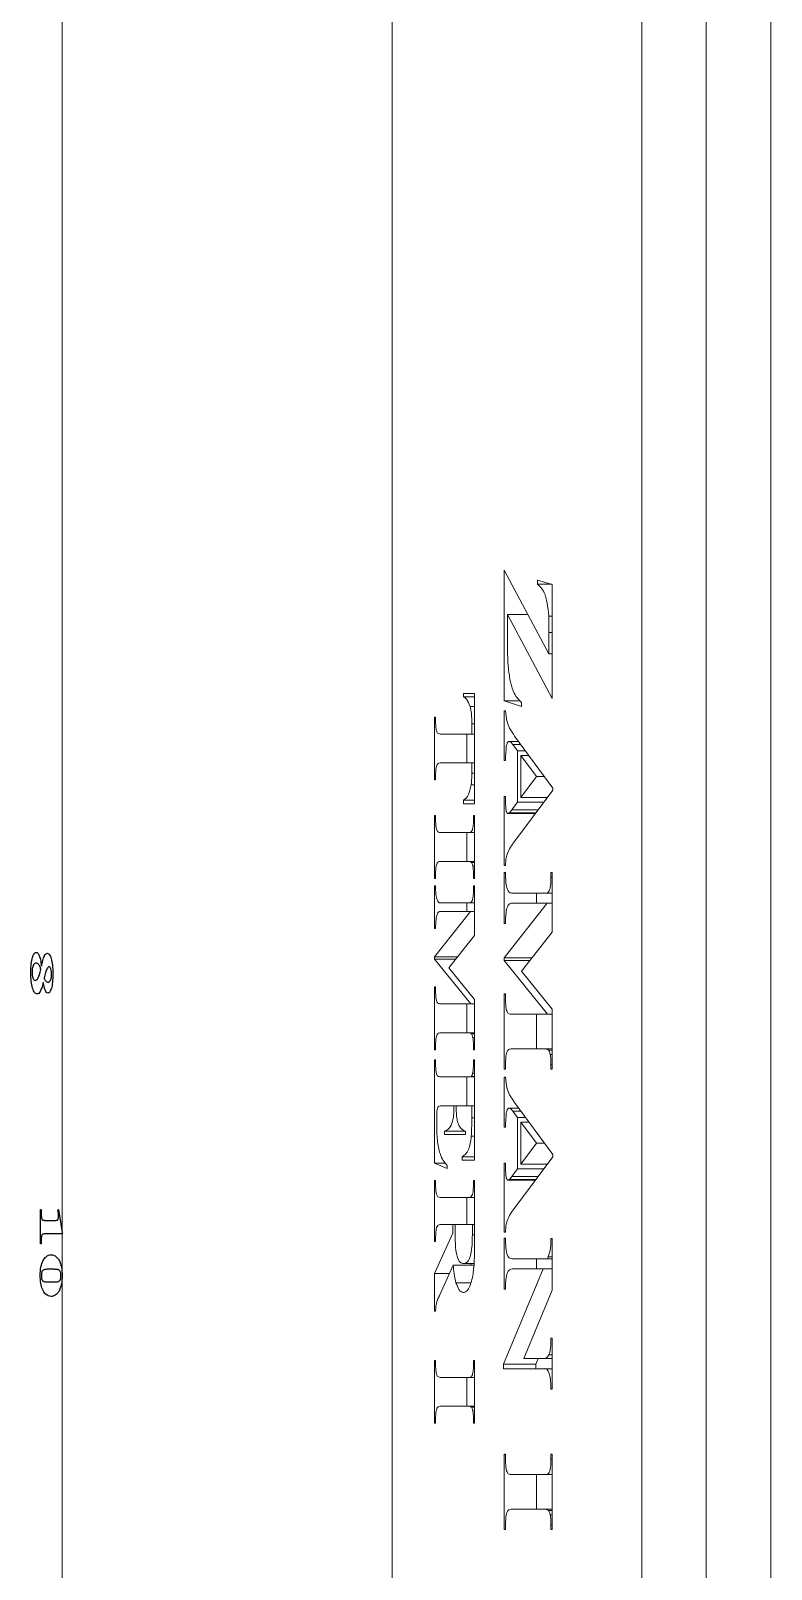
# Model space of a CAD drawing. Header units: millimetres. Extents: x 1650 to 6065, y 324 to 3836.
# Drawn here: x 3481.395 to 3483.566, y 2613.923 to 2618.434 of the extents above; entities that cross this region are included whole.
import ezdxf

# ---------------------------------------------------------------- set-up
doc = ezdxf.new("R2010")
doc.units = ezdxf.units.MM

# ---------------------------------------------------------------- blocks, each defined once
blk = doc.blocks.new('A$C3D6C2CD6')
at = {"color": 141, "linetype": 'Continuous', "lineweight": 15}
for p, q in [((191.778, -601.378), (-180.567, -601.378)), ((191.769, -601.378), (-180.557, -601.378)), ((174.433, -603.268), (-180.567, -603.268)), ((191.778, -603.268), (-180.567, -603.268)), ((174.433, -605.157), (-180.567, -605.157)), ((-142.43, -609.191), (-139.971, -607.878)), ((-142.132, -608.212), (-142.012, -607.781)), ((-142.015, -607.791), (-142.015, -608.212)), ((-142.012, -607.781), (-138.667, -607.781)), ((-138.667, -607.781), (-141.127, -609.093)), ((-141.084, -607.781), (-141.084, -607.886)), ((-140.601, -607.781), (-140.601, -607.878)), ((-139.971, -607.878), (-140.601, -607.878)), ((-139.971, -607.781), (-139.971, -607.878)), ((-137.564, -608.885), (-136.04, -607.761)), ((-136.373, -608.006), (-136.373, -608.242)), ((-136.04, -607.761), (-135.98, -607.761)), ((-135.98, -607.761), (-134.432, -608.915)), ((-135.757, -607.927), (-135.757, -608.701)), ((-135.626, -608.025), (-135.626, -608.799)), ((-133.558, -607.781), (-131.812, -607.781)), ((-133.558, -607.82), (-133.558, -607.781)), ((-133.422, -607.82), (-133.558, -607.82)), ((-133.422, -607.781), (-133.422, -607.82)), ((-132.961, -607.781), (-132.961, -608.016)), ((-132.961, -608.917), (-132.961, -608.016)), ((-132.662, -607.781), (-132.662, -607.93)), ((-132.662, -607.93), (-132.662, -608.917)), ((-131.058, -609.191), (-132.662, -607.93)), ((-132.662, -607.986), (-132.662, -608.931)), ((-131.812, -607.781), (-130.672, -608.682)), ((-129.405, -607.918), (-130.985, -609.191)), ((-130.672, -608.682), (-129.559, -607.781)), ((-129.559, -607.781), (-127.792, -607.781)), ((-129.405, -607.781), (-129.405, -607.918)), ((-129.405, -608.956), (-129.405, -607.918)), ((-128.389, -607.781), (-128.389, -608.016)), ((-128.389, -608.016), (-128.389, -608.956)), ((-128.355, -607.781), (-128.355, -607.889)), ((-128.23, -607.781), (-128.23, -607.841)), ((-127.929, -607.781), (-127.929, -607.82)), ((-127.792, -607.82), (-127.929, -607.82)), ((-127.792, -607.781), (-127.792, -607.82)), ((-126.813, -608.885), (-125.289, -607.761)), ((-125.621, -608.006), (-125.621, -608.242)), ((-125.289, -607.761), (-125.228, -607.761)), ((-125.228, -607.761), (-123.681, -608.915)), ((-125.005, -607.927), (-125.005, -608.701)), ((-124.875, -608.025), (-124.875, -608.799)), ((-122.827, -607.82), (-122.827, -607.781)), ((-122.827, -607.781), (-121.315, -607.781)), ((-122.289, -607.781), (-122.289, -607.903)), ((-122.237, -607.924), (-122.289, -607.903)), ((-122.237, -607.781), (-122.237, -607.924)), ((-122.237, -608.956), (-122.237, -607.924)), ((-121.939, -607.781), (-121.939, -608.048)), ((-121.939, -608.048), (-121.939, -608.956)), ((-119.149, -609.211), (-121.939, -608.048)), ((-121.315, -607.781), (-119.31, -608.615)), ((-119.908, -607.781), (-118.414, -607.781)), ((-119.908, -607.82), (-119.908, -607.781)), ((-119.417, -607.781), (-119.417, -607.879)), ((-119.31, -607.781), (-119.31, -608.055)), ((-119.31, -608.615), (-119.31, -608.055)), ((-119.012, -607.781), (-119.012, -608.055)), ((-119.012, -608.055), (-119.012, -609.211)), ((-118.414, -607.781), (-118.414, -607.82)), ((-116.503, -607.781), (-114.293, -607.781)), ((-116.503, -607.82), (-116.503, -607.781)), ((-116.362, -607.82), (-116.503, -607.82)), ((-116.362, -607.781), (-116.362, -607.82)), ((-115.906, -607.781), (-115.906, -608.016)), ((-115.906, -608.956), (-115.906, -608.016)), ((-114.891, -607.781), (-114.891, -608.016)), ((-114.891, -608.016), (-114.891, -608.956)), ((-114.856, -607.781), (-114.856, -607.889)), ((-114.729, -607.781), (-114.729, -607.841)), ((-114.433, -607.781), (-114.433, -607.82)), ((-114.293, -607.82), (-114.433, -607.82)), ((-114.293, -607.781), (-114.293, -607.82)), ((-142.015, -608.212), (-142.132, -608.212)), ((-141.127, -608.495), (-141.127, -609.093)), ((-137.128, -608.563), (-137.128, -608.799)), ((-136.373, -608.242), (-136.996, -608.701)), ((-136.996, -608.466), (-136.996, -608.701)), ((-135.757, -608.701), (-136.373, -608.242)), ((-135.404, -608.19), (-135.404, -608.964)), ((-135.31, -608.261), (-135.31, -609.042)), ((-135.291, -608.275), (-135.291, -609.081)), ((-132.662, -608.247), (-132.961, -608.247)), ((-131.058, -608.377), (-131.058, -609.191)), ((-130.985, -608.435), (-130.985, -609.191)), ((-128.389, -608.247), (-129.405, -608.247)), ((-126.377, -608.563), (-126.377, -608.799)), ((-125.621, -608.242), (-126.245, -608.701)), ((-126.245, -608.466), (-126.245, -608.701)), ((-125.005, -608.701), (-125.621, -608.242)), ((-124.652, -608.19), (-124.652, -608.964)), ((-124.558, -608.261), (-124.558, -609.042)), ((-124.54, -608.275), (-124.54, -609.081)), ((-121.939, -608.247), (-122.237, -608.247)), ((-119.149, -608.266), (-119.31, -608.199)), ((-119.012, -608.266), (-119.149, -608.266)), ((-119.149, -608.266), (-119.149, -609.211)), ((-114.891, -608.247), (-115.906, -608.247)), ((-138.429, -608.682), (-138.598, -609.191)), ((-138.598, -608.72), (-138.598, -609.191)), ((-138.552, -608.682), (-138.429, -608.682)), ((-137.408, -608.769), (-137.408, -609.047)), ((-137.319, -608.704), (-137.319, -608.94)), ((-137.128, -608.799), (-137.319, -608.94)), ((-135.626, -608.799), (-137.128, -608.799)), ((-136.996, -608.701), (-135.757, -608.701)), ((-135.404, -608.964), (-135.626, -608.799)), ((-126.656, -608.769), (-126.656, -609.047)), ((-126.568, -608.704), (-126.568, -608.94)), ((-126.377, -608.799), (-126.568, -608.94)), ((-124.875, -608.799), (-126.377, -608.799)), ((-126.245, -608.701), (-125.005, -608.701)), ((-124.652, -608.964), (-124.875, -608.799)), ((-138.598, -609.191), (-142.43, -609.191)), ((-141.127, -609.093), (-140.334, -609.093)), ((-138.307, -609.191), (-138.307, -609.152)), ((-136.843, -609.191), (-138.307, -609.191)), ((-136.843, -609.152), (-136.843, -609.191)), ((-135.794, -609.152), (-135.709, -609.152)), ((-135.794, -609.191), (-135.794, -609.152)), ((-133.768, -609.191), (-135.794, -609.191)), ((-133.768, -609.152), (-133.768, -609.191)), ((-133.558, -609.152), (-133.514, -609.152)), ((-133.558, -609.191), (-133.558, -609.152)), ((-132.065, -609.191), (-133.558, -609.191)), ((-132.065, -609.152), (-132.065, -609.191)), ((-130.985, -609.191), (-131.058, -609.191)), ((-130.002, -609.152), (-129.865, -609.152)), ((-130.002, -609.191), (-130.002, -609.152)), ((-127.792, -609.191), (-130.002, -609.191)), ((-127.929, -609.152), (-127.792, -609.152)), ((-127.792, -609.152), (-127.792, -609.191)), ((-127.556, -609.191), (-127.556, -609.152)), ((-126.092, -609.191), (-127.556, -609.191)), ((-126.092, -609.152), (-126.092, -609.191)), ((-125.043, -609.152), (-124.958, -609.152)), ((-125.043, -609.191), (-125.043, -609.152)), ((-123.017, -609.191), (-125.043, -609.191)), ((-123.017, -609.152), (-123.017, -609.191)), ((-122.835, -609.191), (-122.835, -609.152)), ((-121.341, -609.191), (-122.835, -609.191)), ((-121.433, -609.152), (-121.341, -609.152)), ((-121.341, -609.152), (-121.341, -609.191)), ((-119.012, -609.211), (-119.149, -609.211)), ((-116.503, -609.152), (-116.362, -609.152)), ((-116.503, -609.191), (-116.503, -609.152)), ((-114.293, -609.191), (-116.503, -609.191)), ((-114.433, -609.152), (-114.293, -609.152)), ((-114.293, -609.152), (-114.293, -609.191)), ((-138.816, -610.386), (-138.816, -610.06)), ((-138.816, -610.06), (-135.581, -610.06)), ((-138.717, -610.386), (-138.816, -610.386)), ((-138.717, -610.06), (-138.717, -610.386)), ((-138.433, -610.06), (-138.433, -610.191)), ((-137.92, -610.06), (-137.92, -610.141)), ((-137.622, -610.141), (-137.92, -610.141)), ((-137.622, -610.06), (-137.622, -610.141)), ((-137.622, -611.04), (-137.622, -610.141)), ((-136.776, -610.291), (-137.622, -610.291)), ((-136.776, -610.06), (-136.776, -610.141)), ((-136.776, -610.141), (-136.776, -611.04)), ((-136.477, -610.141), (-136.776, -610.141)), ((-136.477, -610.06), (-136.477, -610.141)), ((-136.136, -610.06), (-136.136, -610.157)), ((-135.681, -610.06), (-135.681, -610.386)), ((-135.581, -610.386), (-135.681, -610.386)), ((-135.581, -610.06), (-135.581, -610.386)), ((-135.233, -610.06), (-133.391, -610.06)), ((-135.233, -610.092), (-135.233, -610.06)), ((-135.115, -610.092), (-135.233, -610.092)), ((-135.115, -610.06), (-135.115, -610.092)), ((-134.735, -610.06), (-134.735, -610.256)), ((-134.735, -611.04), (-134.735, -610.256)), ((-133.889, -610.291), (-134.735, -610.291)), ((-133.889, -610.06), (-133.889, -610.256)), ((-133.889, -610.256), (-133.889, -611.04)), ((-133.86, -610.06), (-133.86, -610.15)), ((-133.754, -610.06), (-133.754, -610.11)), ((-133.508, -610.06), (-133.508, -610.092)), ((-133.391, -610.092), (-133.508, -610.092)), ((-133.391, -610.06), (-133.391, -610.092)), ((-133.169, -610.06), (-131.713, -610.06)), ((-133.169, -610.092), (-133.169, -610.06)), ((-133.056, -610.092), (-133.169, -610.092)), ((-133.056, -610.06), (-133.056, -610.092)), ((-132.671, -610.06), (-132.671, -610.256)), ((-132.671, -611.007), (-132.671, -610.256)), ((-132.422, -610.291), (-132.671, -610.291)), ((-132.422, -610.06), (-132.422, -610.184)), ((-132.422, -610.074), (-132.422, -611.018)), ((-132.422, -610.184), (-132.422, -611.007)), ((-131.085, -611.235), (-132.422, -610.184)), ((-131.713, -610.06), (-130.764, -610.811)), ((-129.708, -610.174), (-131.024, -611.235)), ((-130.764, -610.811), (-129.836, -610.06)), ((-129.836, -610.06), (-128.364, -610.06)), ((-129.708, -610.06), (-129.708, -610.174)), ((-129.708, -611.04), (-129.708, -610.174)), ((-128.862, -610.291), (-129.708, -610.291)), ((-128.862, -610.06), (-128.862, -610.256)), ((-128.862, -610.256), (-128.862, -611.04)), ((-128.833, -610.06), (-128.833, -610.15)), ((-128.728, -610.06), (-128.728, -610.11)), ((-128.478, -610.06), (-128.478, -610.092)), ((-128.364, -610.092), (-128.478, -610.092)), ((-128.364, -610.06), (-128.364, -610.092)), ((-128.065, -610.06), (-125.128, -610.06)), ((-128.065, -610.092), (-128.065, -610.06)), ((-127.948, -610.092), (-128.065, -610.092)), ((-127.948, -610.06), (-127.948, -610.092)), ((-127.677, -610.06), (-127.677, -610.116)), ((-127.581, -610.06), (-127.581, -610.161)), ((-127.567, -610.06), (-127.567, -610.256)), ((-127.567, -611.04), (-127.567, -610.256)), ((-126.721, -610.291), (-127.567, -610.291)), ((-126.721, -610.06), (-126.721, -610.141)), ((-126.721, -610.069), (-126.721, -611.013)), ((-126.721, -610.141), (-126.721, -610.599)), ((-126.373, -610.141), (-126.721, -610.141)), ((-126.373, -610.06), (-126.373, -610.141)), ((-125.975, -610.321), (-125.875, -610.321)), ((-125.975, -610.321), (-125.975, -610.942)), ((-125.875, -610.321), (-125.875, -610.942)), ((-125.826, -610.06), (-125.826, -610.157)), ((-125.228, -610.06), (-125.228, -610.419)), ((-125.128, -610.06), (-125.128, -610.419)), ((-124.531, -610.06), (-122.873, -610.06)), ((-124.531, -610.092), (-124.531, -610.06)), ((-124.033, -610.06), (-124.033, -610.256)), ((-124.033, -611.04), (-124.033, -610.256)), ((-123.237, -610.291), (-124.033, -610.291)), ((-123.237, -610.06), (-123.237, -610.125)), ((-123.237, -610.125), (-123.237, -610.631)), ((-122.941, -610.125), (-123.237, -610.125)), ((-122.941, -610.06), (-122.941, -610.125)), ((-122.092, -610.092), (-122.092, -610.383)), ((-122.044, -610.181), (-122.092, -610.159)), ((-122.044, -610.094), (-122.044, -610.686)), ((-121.532, -610.167), (-121.532, -610.605)), ((-119.255, -610.06), (-117.413, -610.06)), ((-119.255, -610.092), (-119.255, -610.06)), ((-119.138, -610.092), (-119.255, -610.092)), ((-119.138, -610.06), (-119.138, -610.092)), ((-118.757, -610.06), (-118.757, -610.256)), ((-118.757, -611.04), (-118.757, -610.256)), ((-117.911, -610.291), (-118.757, -610.291)), ((-117.911, -610.06), (-117.911, -610.256)), ((-117.911, -610.256), (-117.911, -611.04)), ((-117.882, -610.06), (-117.882, -610.15)), ((-117.777, -610.06), (-117.777, -610.11)), ((-117.53, -610.06), (-117.53, -610.092)), ((-117.413, -610.092), (-117.53, -610.092)), ((-117.413, -610.06), (-117.413, -610.092)), ((-131.085, -610.557), (-131.085, -611.235)), ((-131.024, -610.605), (-131.024, -611.235)), ((-126.721, -610.599), (-126.651, -610.599)), ((-126.721, -610.599), (-126.721, -610.664)), ((-126.721, -610.664), (-126.721, -611)), ((-125.128, -610.419), (-125.228, -610.419)), ((-123.237, -610.631), (-123.079, -610.631)), ((-123.237, -610.631), (-123.237, -610.697)), ((-123.237, -610.697), (-123.237, -611.04)), ((-122.99, -610.697), (-123.237, -610.697)), ((-121.801, -611.235), (-122.99, -610.697)), ((-122.044, -610.686), (-121.181, -611.077)), ((-121.801, -610.796), (-121.801, -611.235)), ((-138.12, -611.203), (-138.003, -611.203)), ((-138.12, -611.235), (-138.12, -611.203)), ((-136.278, -611.235), (-138.12, -611.235)), ((-136.394, -611.203), (-136.278, -611.203)), ((-136.278, -611.203), (-136.278, -611.235)), ((-135.233, -611.203), (-135.115, -611.203)), ((-135.233, -611.235), (-135.233, -611.203)), ((-133.391, -611.235), (-135.233, -611.235)), ((-133.508, -611.203), (-133.391, -611.203)), ((-133.391, -611.203), (-133.391, -611.235)), ((-133.169, -611.203), (-133.132, -611.203)), ((-133.169, -611.235), (-133.169, -611.203)), ((-131.924, -611.235), (-133.169, -611.235)), ((-131.924, -611.203), (-131.924, -611.235)), ((-131.024, -611.235), (-131.085, -611.235)), ((-130.205, -611.203), (-130.091, -611.203)), ((-130.205, -611.235), (-130.205, -611.203)), ((-128.364, -611.235), (-130.205, -611.235)), ((-128.478, -611.203), (-128.364, -611.203)), ((-128.364, -611.203), (-128.364, -611.235)), ((-128.065, -611.203), (-127.948, -611.203)), ((-128.065, -611.235), (-128.065, -611.203)), ((-125.037, -611.235), (-128.065, -611.235)), ((-126.389, -611.17), (-126.181, -611.17)), ((-125.875, -610.942), (-125.975, -610.942)), ((-124.88, -610.864), (-125.037, -611.235)), ((-125.037, -610.903), (-125.037, -611.235)), ((-124.974, -610.864), (-124.88, -610.864)), ((-124.531, -611.235), (-124.531, -611.203)), ((-122.739, -611.235), (-124.531, -611.235)), ((-122.739, -611.203), (-122.739, -611.235)), ((-120.699, -611.235), (-121.801, -611.235)), ((-120.699, -611.203), (-120.699, -611.235)), ((-119.255, -611.203), (-119.138, -611.203)), ((-119.255, -611.235), (-119.255, -611.203)), ((-117.413, -611.235), (-119.255, -611.235)), ((-117.53, -611.203), (-117.413, -611.203)), ((-117.413, -611.203), (-117.413, -611.235)), ((-90.567, -612.473), (-161.567, -612.473)), ((-91.266, -622.149), (-160.867, -622.149))]:
    blk.add_line(p, q, dxfattribs=at)
at = {"color": 141, "linetype": 'Continuous', "flags": 128}
for points in [[(-130.341, -622.705), (-130.295, -622.717), (-130.252, -622.729), (-130.214, -622.74), (-130.178, -622.751), (-130.147, -622.762), (-130.119, -622.773), (-130.095, -622.784), (-130.075, -622.795), (-130.042, -622.816), (-130.018, -622.839), (-130.004, -622.864), (-130, -622.89), (-130, -622.89), (-130.002, -622.908), (-130.01, -622.926), (-130.024, -622.943), (-130.042, -622.959), (-130.066, -622.974), (-130.096, -622.989), (-130.131, -623.003), (-130.171, -623.017), (-130.216, -623.029), (-130.264, -623.039), (-130.317, -623.048), (-130.373, -623.056), (-130.433, -623.061), (-130.497, -623.065), (-130.565, -623.068), (-130.637, -623.069), (-130.637, -623.069), (-130.704, -623.068), (-130.768, -623.066), (-130.828, -623.062), (-130.884, -623.057), (-130.936, -623.051), (-130.984, -623.043), (-131.028, -623.034), (-131.068, -623.023), (-131.104, -623.012), (-131.135, -622.999), (-131.161, -622.986), (-131.183, -622.973), (-131.199, -622.959), (-131.211, -622.944), (-131.218, -622.929), (-131.221, -622.913), (-131.221, -622.913), (-131.219, -622.9), (-131.215, -622.888), (-131.208, -622.877), (-131.197, -622.866), (-131.185, -622.855), (-131.169, -622.845), (-131.15, -622.835), (-131.128, -622.825), (-131.103, -622.816), (-131.074, -622.807), (-131.041, -622.798), (-131.005, -622.789), (-130.964, -622.781), (-130.92, -622.773), (-130.871, -622.764), (-130.819, -622.757), (-130.819, -622.757), (-130.879, -622.743), (-130.933, -622.73), (-130.981, -622.717), (-131.023, -622.705), (-131.06, -622.694), (-131.09, -622.683), (-131.115, -622.673), (-131.133, -622.664), (-131.16, -622.646), (-131.179, -622.626), (-131.19, -622.604), (-131.194, -622.581), (-131.194, -622.581), (-131.192, -622.566), (-131.184, -622.551), (-131.171, -622.537), (-131.154, -622.523), (-131.131, -622.509), (-131.103, -622.496), (-131.071, -622.484), (-131.033, -622.472), (-130.991, -622.46), (-130.944, -622.451), (-130.895, -622.443), (-130.841, -622.436), (-130.784, -622.431), (-130.723, -622.427), (-130.658, -622.425), (-130.59, -622.424), (-130.59, -622.424), (-130.524, -622.425), (-130.462, -622.427), (-130.404, -622.43), (-130.35, -622.435), (-130.299, -622.44), (-130.253, -622.448), (-130.211, -622.456), (-130.173, -622.466), (-130.138, -622.477), (-130.109, -622.488), (-130.083, -622.5), (-130.063, -622.512), (-130.047, -622.525), (-130.035, -622.538), (-130.029, -622.552), (-130.026, -622.567), (-130.026, -622.567), (-130.031, -622.588), (-130.045, -622.608), (-130.069, -622.627), (-130.103, -622.644), (-130.146, -622.661), (-130.2, -622.676), (-130.265, -622.691), (-130.341, -622.705)], [(-130.467, -622.678), (-130.438, -622.667), (-130.413, -622.655), (-130.392, -622.643), (-130.375, -622.629), (-130.362, -622.615), (-130.352, -622.601), (-130.347, -622.585), (-130.345, -622.569), (-130.345, -622.569), (-130.346, -622.556), (-130.349, -622.543), (-130.355, -622.53), (-130.364, -622.519), (-130.374, -622.509), (-130.387, -622.499), (-130.403, -622.49), (-130.421, -622.482), (-130.421, -622.482), (-130.452, -622.472), (-130.488, -622.465), (-130.531, -622.46), (-130.578, -622.459), (-130.578, -622.459), (-130.621, -622.46), (-130.662, -622.464), (-130.699, -622.471), (-130.733, -622.481), (-130.76, -622.492), (-130.78, -622.505), (-130.792, -622.519), (-130.796, -622.535), (-130.796, -622.535), (-130.792, -622.551), (-130.779, -622.568), (-130.758, -622.585), (-130.728, -622.603), (-130.709, -622.612), (-130.686, -622.621), (-130.66, -622.63), (-130.629, -622.639), (-130.594, -622.649), (-130.556, -622.658), (-130.514, -622.668), (-130.467, -622.678)], [(-122.964, -622.151), (-122.964, -622.656), (-122.964, -622.656), (-122.963, -622.67), (-122.963, -622.683), (-122.961, -622.694), (-122.959, -622.704), (-122.957, -622.713), (-122.955, -622.721), (-122.952, -622.727), (-122.948, -622.732), (-122.937, -622.739), (-122.923, -622.747), (-122.904, -622.753), (-122.881, -622.758), (-122.851, -622.763), (-122.814, -622.766), (-122.769, -622.768), (-122.717, -622.769), (-122.717, -622.769), (-122.672, -622.769), (-122.672, -622.769), (-122.672, -622.786), (-122.672, -622.786), (-123.68, -622.786), (-123.68, -622.786), (-123.68, -622.769), (-123.68, -622.769), (-123.629, -622.769), (-123.629, -622.769), (-123.571, -622.768), (-123.522, -622.767), (-123.482, -622.764), (-123.452, -622.759), (-123.428, -622.754), (-123.407, -622.748), (-123.392, -622.741), (-123.38, -622.733), (-123.376, -622.728), (-123.372, -622.722), (-123.369, -622.715), (-123.366, -622.706), (-123.364, -622.695), (-123.363, -622.683), (-123.362, -622.67), (-123.362, -622.656), (-123.362, -622.656), (-123.362, -622.334), (-123.362, -622.334), (-123.363, -622.315), (-123.365, -622.301), (-123.368, -622.29), (-123.374, -622.283), (-123.391, -622.274), (-123.418, -622.266), (-123.435, -622.262), (-123.453, -622.26), (-123.472, -622.258), (-123.492, -622.258), (-123.492, -622.258), (-123.528, -622.259), (-123.567, -622.262), (-123.61, -622.266), (-123.657, -622.273), (-123.657, -622.273), (-123.68, -622.255), (-123.68, -622.255), (-123.008, -622.151), (-123.008, -622.151), (-122.964, -622.151)], [(-121.132, -622.473), (-121.137, -622.518), (-121.152, -622.562), (-121.177, -622.605), (-121.211, -622.646), (-121.211, -622.646), (-121.237, -622.669), (-121.267, -622.691), (-121.301, -622.71), (-121.339, -622.727), (-121.381, -622.742), (-121.425, -622.755), (-121.472, -622.767), (-121.521, -622.777), (-121.573, -622.785), (-121.628, -622.79), (-121.684, -622.794), (-121.743, -622.795), (-121.743, -622.795), (-121.81, -622.794), (-121.873, -622.789), (-121.933, -622.782), (-121.99, -622.772), (-122.044, -622.76), (-122.094, -622.745), (-122.141, -622.727), (-122.185, -622.707), (-122.185, -622.707), (-122.215, -622.69), (-122.243, -622.671), (-122.269, -622.649), (-122.293, -622.624), (-122.293, -622.624), (-122.319, -622.589), (-122.338, -622.553), (-122.349, -622.517), (-122.353, -622.48), (-122.353, -622.48), (-122.352, -622.455), (-122.348, -622.431), (-122.341, -622.407), (-122.331, -622.383), (-122.319, -622.36), (-122.304, -622.338), (-122.287, -622.316), (-122.266, -622.295), (-122.266, -622.295), (-122.247, -622.278), (-122.226, -622.262), (-122.203, -622.247), (-122.177, -622.233), (-122.148, -622.22), (-122.118, -622.208), (-122.085, -622.198), (-122.05, -622.188), (-122.014, -622.179), (-121.976, -622.172), (-121.939, -622.165), (-121.901, -622.16), (-121.862, -622.156), (-121.823, -622.153), (-121.783, -622.151), (-121.743, -622.151), (-121.743, -622.151), (-121.703, -622.151), (-121.662, -622.153), (-121.623, -622.156), (-121.584, -622.16), (-121.546, -622.165), (-121.508, -622.171), (-121.472, -622.179), (-121.435, -622.187), (-121.401, -622.197), (-121.369, -622.207), (-121.339, -622.219), (-121.311, -622.23), (-121.286, -622.243), (-121.263, -622.257), (-121.243, -622.271), (-121.225, -622.286), (-121.225, -622.286), (-121.203, -622.308), (-121.185, -622.33), (-121.168, -622.352), (-121.155, -622.375), (-121.145, -622.399), (-121.138, -622.423), (-121.133, -622.448), (-121.132, -622.473)], [(-121.557, -622.473), (-121.557, -622.435), (-121.557, -622.401), (-121.557, -622.371), (-121.558, -622.345), (-121.559, -622.324), (-121.56, -622.307), (-121.561, -622.294), (-121.562, -622.285), (-121.562, -622.285), (-121.567, -622.27), (-121.572, -622.256), (-121.579, -622.244), (-121.586, -622.232), (-121.595, -622.222), (-121.606, -622.214), (-121.617, -622.206), (-121.63, -622.2), (-121.63, -622.2), (-121.65, -622.194), (-121.676, -622.189), (-121.707, -622.186), (-121.744, -622.185), (-121.744, -622.185), (-121.772, -622.186), (-121.798, -622.188), (-121.82, -622.192), (-121.839, -622.196), (-121.839, -622.196), (-121.864, -622.206), (-121.883, -622.218), (-121.899, -622.234), (-121.91, -622.252), (-121.912, -622.258), (-121.914, -622.265), (-121.916, -622.274), (-121.918, -622.285), (-121.92, -622.297), (-121.921, -622.31), (-121.922, -622.326), (-121.924, -622.342), (-121.925, -622.36), (-121.926, -622.38), (-121.927, -622.402), (-121.927, -622.424), (-121.927, -622.449), (-121.928, -622.475), (-121.928, -622.503), (-121.928, -622.532), (-121.928, -622.532), (-121.928, -622.563), (-121.927, -622.591), (-121.924, -622.617), (-121.921, -622.641), (-121.917, -622.661), (-121.912, -622.679), (-121.907, -622.694), (-121.9, -622.706), (-121.9, -622.706), (-121.888, -622.721), (-121.874, -622.733), (-121.858, -622.743), (-121.839, -622.749), (-121.818, -622.754), (-121.794, -622.758), (-121.766, -622.76), (-121.735, -622.76), (-121.735, -622.76), (-121.702, -622.759), (-121.674, -622.757), (-121.649, -622.752), (-121.63, -622.746), (-121.63, -622.746), (-121.615, -622.739), (-121.603, -622.731), (-121.593, -622.723), (-121.583, -622.713), (-121.576, -622.703), (-121.57, -622.692), (-121.565, -622.68), (-121.562, -622.667), (-121.562, -622.667), (-121.557, -622.473)], [(-130.722, -622.778), (-130.749, -622.784), (-130.772, -622.79), (-130.79, -622.796), (-130.805, -622.801), (-130.805, -622.801), (-130.823, -622.81), (-130.84, -622.82), (-130.857, -622.833), (-130.872, -622.847), (-130.885, -622.862), (-130.895, -622.878), (-130.9, -622.893), (-130.902, -622.91), (-130.902, -622.91), (-130.9, -622.93), (-130.894, -622.948), (-130.883, -622.965), (-130.869, -622.98), (-130.85, -622.993), (-130.827, -623.005), (-130.801, -623.014), (-130.772, -623.021), (-130.74, -623.027), (-130.708, -623.031), (-130.675, -623.033), (-130.642, -623.034), (-130.642, -623.034), (-130.593, -623.032), (-130.547, -623.028), (-130.506, -623.02), (-130.469, -623.009), (-130.438, -622.996), (-130.416, -622.98), (-130.402, -622.962), (-130.398, -622.942), (-130.398, -622.942), (-130.401, -622.92), (-130.414, -622.899), (-130.438, -622.878), (-130.474, -622.857), (-130.52, -622.837), (-130.576, -622.817), (-130.644, -622.797), (-130.722, -622.778)]]:
    blk.add_lwpolyline(points, dxfattribs=at)
at = {"color": 141, "linetype": 'Continuous', "lineweight": 15}
for centre, radius, start, end in [((0, -695), 280, 147.50015, 274.16347), ((0, -695.913), 274.997, 160.34605, 19.65395), ((0, -695.859), 268.998, 161.30942, 18.69058)]:
    blk.add_arc(centre, radius, start, end, dxfattribs=at)
for points, knots in [([(-141.084, -607.886), (-141.215, -607.898), (-141.476, -607.923), (-141.851, -608.033), (-141.953, -608.144), (-142.015, -608.212)], [0, 0, 0, 0, 0.280334, 0.560256, 1, 1, 1, 1]), ([(-140.601, -607.878), (-140.692, -607.878), (-140.853, -607.878), (-141.013, -607.883), (-141.084, -607.886)], [0, 0, 0, 0, 0.5602686, 1, 1, 1, 1]), ([(-132.961, -608.016), (-132.959, -607.988), (-132.956, -607.935), (-133.019, -607.855), (-133.227, -607.823), (-133.357, -607.821), (-133.422, -607.82)], [0, 0, 0, 0, 0.2828976, 0.5577103, 0.7783404, 1, 1, 1, 1]), ([(-128.355, -607.889), (-128.368, -607.912), (-128.391, -607.954), (-128.39, -607.997), (-128.389, -608.016)], [0, 0, 0, 0, 0.558797, 1, 1, 1, 1]), ([(-128.23, -607.841), (-128.259, -607.848), (-128.312, -607.861), (-128.342, -607.88), (-128.355, -607.889)], [0, 0, 0, 0, 0.559212, 1, 1, 1, 1]), ([(-127.929, -607.82), (-127.988, -607.82), (-128.093, -607.821), (-128.188, -607.835), (-128.23, -607.841)], [0, 0, 0, 0, 0.560297, 1, 1, 1, 1]), ([(-122.289, -607.903), (-122.372, -607.875), (-122.522, -607.825), (-122.733, -607.821), (-122.827, -607.82)], [0, 0, 0, 0, 0.558596, 1, 1, 1, 1]), ([(-119.417, -607.879), (-119.453, -607.867), (-119.524, -607.843), (-119.698, -607.823), (-119.828, -607.821), (-119.908, -607.82)], [0, 0, 0, 0, 0.279543, 0.559705, 1, 1, 1, 1]), ([(-119.31, -608.055), (-119.31, -608.021), (-119.308, -607.959), (-119.384, -607.904), (-119.417, -607.879)], [0, 0, 0, 0, 0.561859, 1, 1, 1, 1]), ([(-118.414, -607.82), (-118.517, -607.822), (-118.719, -607.828), (-119.028, -607.909), (-119.018, -607.999), (-119.012, -608.055)], [0, 0, 0, 0, 0.283203, 0.558123, 1, 1, 1, 1]), ([(-115.906, -608.016), (-115.905, -607.989), (-115.902, -607.935), (-115.962, -607.856), (-116.167, -607.823), (-116.297, -607.821), (-116.362, -607.82)], [0, 0, 0, 0, 0.282815, 0.557987, 0.778256, 1, 1, 1, 1]), ([(-114.856, -607.889), (-114.869, -607.912), (-114.892, -607.954), (-114.891, -607.997), (-114.891, -608.016)], [0, 0, 0, 0, 0.558768, 1, 1, 1, 1]), ([(-114.729, -607.841), (-114.759, -607.848), (-114.814, -607.861), (-114.843, -607.88), (-114.856, -607.889)], [0, 0, 0, 0, 0.5589027, 1, 1, 1, 1]), ([(-114.433, -607.82), (-114.491, -607.82), (-114.594, -607.821), (-114.688, -607.835), (-114.729, -607.841)], [0, 0, 0, 0, 0.560311, 1, 1, 1, 1]), ([(-139.548, -609.07), (-139.406, -609.051), (-139.124, -609.013), (-138.731, -608.882), (-138.62, -608.758), (-138.552, -608.682)], [0, 0, 0, 0, 0.280349, 0.560733, 1, 1, 1, 1]), ([(-138.307, -609.152), (-138.201, -609.143), (-137.987, -609.124), (-137.752, -609.016), (-137.636, -608.935), (-137.564, -608.885)], [0, 0, 0, 0, 0.278752, 0.558346, 1, 1, 1, 1]), ([(-137.319, -608.94), (-137.344, -608.959), (-137.39, -608.994), (-137.402, -609.031), (-137.408, -609.047)], [0, 0, 0, 0, 0.560322, 1, 1, 1, 1]), ([(-137.408, -609.047), (-137.406, -609.056), (-137.402, -609.075), (-137.359, -609.106), (-137.299, -609.12), (-137.262, -609.129)], [0, 0, 0, 0, 0.280673, 0.561394, 1, 1, 1, 1]), ([(-135.31, -609.042), (-135.326, -609.028), (-135.355, -609.002), (-135.389, -608.976), (-135.404, -608.964)], [0, 0, 0, 0, 0.560175, 1, 1, 1, 1]), ([(-135.291, -609.081), (-135.292, -609.074), (-135.294, -609.061), (-135.305, -609.048), (-135.31, -609.042)], [0, 0, 0, 0, 0.559893, 1, 1, 1, 1]), ([(-134.432, -608.915), (-134.378, -608.955), (-134.281, -609.027), (-134.135, -609.089), (-134.07, -609.116)], [0, 0, 0, 0, 0.560756, 1, 1, 1, 1]), ([(-133.514, -609.152), (-133.444, -609.151), (-133.306, -609.148), (-133.123, -609.121), (-133.011, -609.073), (-132.982, -609.038), (-132.967, -609.021)], [0, 0, 0, 0, 0.280417, 0.560177, 0.779415, 1, 1, 1, 1]), ([(-132.967, -609.021), (-132.964, -609.001), (-132.959, -608.967), (-132.96, -608.932), (-132.961, -608.917)], [0, 0, 0, 0, 0.559959, 1, 1, 1, 1]), ([(-132.662, -608.917), (-132.662, -608.94), (-132.663, -608.981), (-132.652, -609.022), (-132.647, -609.039)], [0, 0, 0, 0, 0.560276, 1, 1, 1, 1]), ([(-132.647, -609.039), (-132.621, -609.061), (-132.569, -609.103), (-132.352, -609.149), (-132.174, -609.151), (-132.065, -609.152)], [0, 0, 0, 0, 0.279489, 0.558797, 1, 1, 1, 1]), ([(-129.439, -609.083), (-129.426, -609.059), (-129.403, -609.018), (-129.404, -608.975), (-129.405, -608.956)], [0, 0, 0, 0, 0.559059, 1, 1, 1, 1]), ([(-128.389, -608.956), (-128.391, -608.983), (-128.393, -609.037), (-128.333, -609.117), (-128.125, -609.149), (-127.995, -609.151), (-127.929, -609.152)], [0, 0, 0, 0, 0.282845, 0.557844, 0.778372, 1, 1, 1, 1]), ([(-127.556, -609.152), (-127.449, -609.143), (-127.236, -609.124), (-127.001, -609.016), (-126.884, -608.935), (-126.813, -608.885)], [0, 0, 0, 0, 0.278827, 0.558332, 1, 1, 1, 1]), ([(-126.568, -608.94), (-126.593, -608.959), (-126.638, -608.994), (-126.651, -609.031), (-126.656, -609.047)], [0, 0, 0, 0, 0.560376, 1, 1, 1, 1]), ([(-126.656, -609.047), (-126.654, -609.056), (-126.651, -609.075), (-126.608, -609.106), (-126.548, -609.12), (-126.511, -609.129)], [0, 0, 0, 0, 0.280755, 0.561343, 1, 1, 1, 1]), ([(-124.558, -609.042), (-124.575, -609.028), (-124.604, -609.002), (-124.638, -608.976), (-124.652, -608.964)], [0, 0, 0, 0, 0.560276, 1, 1, 1, 1]), ([(-124.54, -609.081), (-124.541, -609.074), (-124.543, -609.061), (-124.554, -609.048), (-124.558, -609.042)], [0, 0, 0, 0, 0.559893, 1, 1, 1, 1]), ([(-123.681, -608.915), (-123.627, -608.955), (-123.53, -609.027), (-123.383, -609.089), (-123.319, -609.116)], [0, 0, 0, 0, 0.560756, 1, 1, 1, 1]), ([(-122.835, -609.152), (-122.743, -609.151), (-122.56, -609.149), (-122.319, -609.104), (-122.246, -609.027), (-122.24, -608.98), (-122.237, -608.956)], [0, 0, 0, 0, 0.281573, 0.558094, 0.778388, 1, 1, 1, 1]), ([(-121.939, -608.956), (-121.936, -608.984), (-121.931, -609.038), (-121.824, -609.11), (-121.629, -609.146), (-121.498, -609.15), (-121.433, -609.152)], [0, 0, 0, 0, 0.281303, 0.558889, 0.77948, 1, 1, 1, 1]), ([(-115.94, -609.083), (-115.927, -609.059), (-115.904, -609.018), (-115.905, -608.975), (-115.906, -608.956)], [0, 0, 0, 0, 0.559062, 1, 1, 1, 1]), ([(-114.891, -608.956), (-114.892, -608.983), (-114.894, -609.036), (-114.833, -609.116), (-114.628, -609.149), (-114.498, -609.151), (-114.433, -609.152)], [0, 0, 0, 0, 0.2828886, 0.5578494, 0.7782299, 1, 1, 1, 1]), ([(-140.334, -609.093), (-140.186, -609.093), (-139.922, -609.093), (-139.662, -609.077), (-139.548, -609.07)], [0, 0, 0, 0, 0.560505, 1, 1, 1, 1]), ([(-137.262, -609.129), (-137.185, -609.135), (-137.048, -609.148), (-136.906, -609.151), (-136.843, -609.152)], [0, 0, 0, 0, 0.558984, 1, 1, 1, 1]), ([(-135.709, -609.152), (-135.641, -609.152), (-135.52, -609.152), (-135.409, -609.136), (-135.36, -609.129)], [0, 0, 0, 0, 0.5611044, 1, 1, 1, 1]), ([(-135.36, -609.129), (-135.337, -609.122), (-135.296, -609.108), (-135.292, -609.089), (-135.291, -609.081)], [0, 0, 0, 0, 0.557363, 1, 1, 1, 1]), ([(-134.07, -609.116), (-134.018, -609.127), (-133.926, -609.147), (-133.816, -609.15), (-133.768, -609.152)], [0, 0, 0, 0, 0.559112, 1, 1, 1, 1]), ([(-129.865, -609.152), (-129.806, -609.152), (-129.702, -609.151), (-129.606, -609.137), (-129.564, -609.131)], [0, 0, 0, 0, 0.560273, 1, 1, 1, 1]), ([(-129.564, -609.131), (-129.534, -609.124), (-129.481, -609.111), (-129.452, -609.091), (-129.439, -609.083)], [0, 0, 0, 0, 0.558854, 1, 1, 1, 1]), ([(-126.511, -609.129), (-126.434, -609.135), (-126.296, -609.148), (-126.154, -609.151), (-126.092, -609.152)], [0, 0, 0, 0, 0.558984, 1, 1, 1, 1]), ([(-124.958, -609.152), (-124.89, -609.152), (-124.768, -609.152), (-124.657, -609.136), (-124.609, -609.129)], [0, 0, 0, 0, 0.561424, 1, 1, 1, 1]), ([(-124.609, -609.129), (-124.586, -609.122), (-124.544, -609.108), (-124.541, -609.089), (-124.54, -609.081)], [0, 0, 0, 0, 0.557363, 1, 1, 1, 1]), ([(-123.319, -609.116), (-123.267, -609.127), (-123.174, -609.147), (-123.065, -609.15), (-123.017, -609.152)], [0, 0, 0, 0, 0.559112, 1, 1, 1, 1]), ([(-116.362, -609.152), (-116.304, -609.152), (-116.201, -609.151), (-116.107, -609.137), (-116.065, -609.131)], [0, 0, 0, 0, 0.560051, 1, 1, 1, 1]), ([(-116.065, -609.131), (-116.035, -609.124), (-115.981, -609.111), (-115.953, -609.092), (-115.94, -609.083)], [0, 0, 0, 0, 0.558724, 1, 1, 1, 1]), ([(-138.433, -610.191), (-138.513, -610.223), (-138.656, -610.281), (-138.698, -610.354), (-138.717, -610.386)], [0, 0, 0, 0, 0.558656, 1, 1, 1, 1]), ([(-137.92, -610.141), (-138.025, -610.142), (-138.21, -610.143), (-138.365, -610.176), (-138.433, -610.191)], [0, 0, 0, 0, 0.561542, 1, 1, 1, 1]), ([(-136.136, -610.157), (-136.199, -610.151), (-136.311, -610.141), (-136.426, -610.141), (-136.477, -610.141)], [0, 0, 0, 0, 0.559185, 1, 1, 1, 1]), ([(-135.681, -610.386), (-135.719, -610.333), (-135.787, -610.237), (-136.03, -610.181), (-136.136, -610.157)], [0, 0, 0, 0, 0.562056, 1, 1, 1, 1]), ([(-134.735, -610.256), (-134.734, -610.233), (-134.732, -610.189), (-134.781, -610.123), (-134.953, -610.095), (-135.061, -610.093), (-135.115, -610.092)], [0, 0, 0, 0, 0.2828735, 0.5579934, 0.7782034, 1, 1, 1, 1]), ([(-133.86, -610.15), (-133.871, -610.17), (-133.89, -610.205), (-133.889, -610.24), (-133.889, -610.256)], [0, 0, 0, 0, 0.558996, 1, 1, 1, 1]), ([(-133.754, -610.11), (-133.779, -610.116), (-133.825, -610.127), (-133.849, -610.143), (-133.86, -610.15)], [0, 0, 0, 0, 0.558695, 1, 1, 1, 1]), ([(-133.508, -610.092), (-133.556, -610.093), (-133.642, -610.094), (-133.72, -610.105), (-133.754, -610.11)], [0, 0, 0, 0, 0.5601, 1, 1, 1, 1]), ([(-132.671, -610.256), (-132.67, -610.233), (-132.667, -610.189), (-132.719, -610.122), (-132.893, -610.095), (-133.001, -610.093), (-133.056, -610.092)], [0, 0, 0, 0, 0.282861, 0.557744, 0.778305, 1, 1, 1, 1]), ([(-128.833, -610.15), (-128.844, -610.169), (-128.863, -610.205), (-128.862, -610.24), (-128.862, -610.256)], [0, 0, 0, 0, 0.558871, 1, 1, 1, 1]), ([(-128.728, -610.11), (-128.753, -610.116), (-128.797, -610.127), (-128.822, -610.143), (-128.833, -610.15)], [0, 0, 0, 0, 0.559057, 1, 1, 1, 1]), ([(-128.478, -610.092), (-128.527, -610.093), (-128.614, -610.094), (-128.694, -610.105), (-128.728, -610.11)], [0, 0, 0, 0, 0.560211, 1, 1, 1, 1]), ([(-127.677, -610.116), (-127.725, -610.108), (-127.81, -610.094), (-127.906, -610.093), (-127.948, -610.092)], [0, 0, 0, 0, 0.558559, 1, 1, 1, 1]), ([(-127.581, -610.161), (-127.592, -610.151), (-127.612, -610.133), (-127.657, -610.121), (-127.677, -610.116)], [0, 0, 0, 0, 0.559516, 1, 1, 1, 1]), ([(-127.567, -610.256), (-127.567, -610.238), (-127.566, -610.206), (-127.576, -610.175), (-127.581, -610.161)], [0, 0, 0, 0, 0.560066, 1, 1, 1, 1]), ([(-126.651, -610.599), (-126.549, -610.596), (-126.394, -610.592), (-126.222, -610.554), (-126.04, -610.473), (-126.004, -610.388), (-125.975, -610.321)], [0, 0, 0, 0, 0.249739, 0.374994, 0.500456, 1, 1, 1, 1]), ([(-125.826, -610.157), (-125.927, -610.151), (-126.108, -610.141), (-126.292, -610.141), (-126.373, -610.141)], [0, 0, 0, 0, 0.559343, 1, 1, 1, 1]), ([(-125.228, -610.419), (-125.272, -610.354), (-125.334, -610.263), (-125.607, -610.184), (-125.753, -610.166), (-125.826, -610.157)], [0, 0, 0, 0, 0.558503, 0.778972, 1, 1, 1, 1]), ([(-124.033, -610.256), (-124.03, -610.23), (-124.022, -610.178), (-124.131, -610.105), (-124.345, -610.093), (-124.469, -610.093), (-124.531, -610.092)], [0, 0, 0, 0, 0.283867, 0.555552, 0.777049, 1, 1, 1, 1]), ([(-123.079, -610.631), (-122.945, -610.631), (-122.679, -610.63), (-122.303, -610.59), (-122.11, -610.488), (-122.098, -610.418), (-122.092, -610.383)], [0, 0, 0, 0, 0.281776, 0.559818, 0.779198, 1, 1, 1, 1]), ([(-122.092, -610.383), (-122.099, -610.342), (-122.112, -610.26), (-122.336, -610.162), (-122.648, -610.129), (-122.843, -610.126), (-122.941, -610.125)], [0, 0, 0, 0, 0.280791, 0.557996, 0.778552, 1, 1, 1, 1]), ([(-122.873, -610.06), (-122.5, -610.057), (-122.033, -610.054), (-121.563, -610.148), (-121.384, -610.216), (-121.264, -610.298), (-121.252, -610.358), (-121.246, -610.387)], [0, 0, 0, 0, 0.499243, 0.624458, 0.749682, 0.874781, 1, 1, 1, 1]), ([(-121.246, -610.387), (-121.261, -610.434), (-121.287, -610.517), (-121.457, -610.578), (-121.532, -610.605)], [0, 0, 0, 0, 0.5590698, 1, 1, 1, 1]), ([(-118.757, -610.256), (-118.756, -610.233), (-118.754, -610.189), (-118.804, -610.123), (-118.975, -610.095), (-119.083, -610.093), (-119.138, -610.092)], [0, 0, 0, 0, 0.2828735, 0.5579934, 0.7782034, 1, 1, 1, 1]), ([(-117.882, -610.15), (-117.893, -610.17), (-117.913, -610.205), (-117.912, -610.24), (-117.911, -610.256)], [0, 0, 0, 0, 0.558992, 1, 1, 1, 1]), ([(-117.777, -610.11), (-117.802, -610.116), (-117.847, -610.127), (-117.872, -610.143), (-117.882, -610.15)], [0, 0, 0, 0, 0.558695, 1, 1, 1, 1]), ([(-117.53, -610.092), (-117.578, -610.093), (-117.664, -610.094), (-117.742, -610.105), (-117.777, -610.11)], [0, 0, 0, 0, 0.5601, 1, 1, 1, 1]), ([(-125.975, -610.942), (-125.992, -610.903), (-126.026, -610.826), (-126.164, -610.722), (-126.437, -610.665), (-126.626, -610.664), (-126.721, -610.664)], [0, 0, 0, 0, 0.28131, 0.561547, 0.779167, 1, 1, 1, 1]), ([(-121.532, -610.605), (-121.62, -610.625), (-121.777, -610.662), (-121.962, -610.679), (-122.044, -610.686)], [0, 0, 0, 0, 0.559226, 1, 1, 1, 1]), ([(-138.003, -611.203), (-137.955, -611.202), (-137.869, -611.202), (-137.791, -611.19), (-137.756, -611.185)], [0, 0, 0, 0, 0.560395, 1, 1, 1, 1]), ([(-137.756, -611.185), (-137.731, -611.179), (-137.686, -611.169), (-137.661, -611.152), (-137.651, -611.145)], [0, 0, 0, 0, 0.558893, 1, 1, 1, 1]), ([(-137.651, -611.145), (-137.64, -611.126), (-137.62, -611.091), (-137.621, -611.055), (-137.622, -611.04)], [0, 0, 0, 0, 0.558999, 1, 1, 1, 1]), ([(-136.776, -611.04), (-136.777, -611.062), (-136.778, -611.106), (-136.728, -611.173), (-136.556, -611.2), (-136.448, -611.202), (-136.394, -611.203)], [0, 0, 0, 0, 0.282869, 0.557954, 0.778213, 1, 1, 1, 1]), ([(-135.115, -611.203), (-135.067, -611.202), (-134.981, -611.202), (-134.902, -611.19), (-134.868, -611.185)], [0, 0, 0, 0, 0.560387, 1, 1, 1, 1]), ([(-134.868, -611.185), (-134.843, -611.179), (-134.798, -611.169), (-134.774, -611.152), (-134.764, -611.145)], [0, 0, 0, 0, 0.558556, 1, 1, 1, 1]), ([(-134.764, -611.145), (-134.753, -611.126), (-134.733, -611.091), (-134.734, -611.055), (-134.735, -611.04)], [0, 0, 0, 0, 0.558999, 1, 1, 1, 1]), ([(-133.889, -611.04), (-133.89, -611.062), (-133.891, -611.106), (-133.841, -611.173), (-133.67, -611.2), (-133.562, -611.202), (-133.508, -611.203)], [0, 0, 0, 0, 0.2828517, 0.5579185, 0.7782494, 1, 1, 1, 1]), ([(-133.132, -611.203), (-133.074, -611.202), (-132.958, -611.199), (-132.806, -611.177), (-132.713, -611.137), (-132.688, -611.108), (-132.676, -611.093)], [0, 0, 0, 0, 0.280521, 0.560225, 0.779357, 1, 1, 1, 1]), ([(-132.676, -611.093), (-132.674, -611.077), (-132.67, -611.048), (-132.671, -611.02), (-132.671, -611.007)], [0, 0, 0, 0, 0.560195, 1, 1, 1, 1]), ([(-132.422, -611.007), (-132.422, -611.026), (-132.423, -611.06), (-132.414, -611.094), (-132.41, -611.109)], [0, 0, 0, 0, 0.55997, 1, 1, 1, 1]), ([(-132.41, -611.109), (-132.388, -611.127), (-132.344, -611.162), (-132.164, -611.2), (-132.015, -611.202), (-131.924, -611.203)], [0, 0, 0, 0, 0.2796103, 0.5589586, 1, 1, 1, 1]), ([(-130.091, -611.203), (-130.042, -611.202), (-129.955, -611.202), (-129.876, -611.19), (-129.841, -611.185)], [0, 0, 0, 0, 0.560633, 1, 1, 1, 1]), ([(-129.841, -611.185), (-129.816, -611.179), (-129.771, -611.169), (-129.747, -611.152), (-129.737, -611.145)], [0, 0, 0, 0, 0.558576, 1, 1, 1, 1]), ([(-129.737, -611.145), (-129.726, -611.126), (-129.706, -611.091), (-129.707, -611.055), (-129.708, -611.04)], [0, 0, 0, 0, 0.559023, 1, 1, 1, 1]), ([(-128.862, -611.04), (-128.863, -611.062), (-128.865, -611.107), (-128.814, -611.173), (-128.641, -611.2), (-128.533, -611.202), (-128.478, -611.203)], [0, 0, 0, 0, 0.2828718, 0.5577468, 0.7783935, 1, 1, 1, 1]), ([(-127.948, -611.203), (-127.899, -611.202), (-127.813, -611.202), (-127.735, -611.19), (-127.7, -611.185)], [0, 0, 0, 0, 0.560182, 1, 1, 1, 1]), ([(-127.7, -611.185), (-127.675, -611.179), (-127.63, -611.169), (-127.607, -611.152), (-127.596, -611.145)], [0, 0, 0, 0, 0.5588, 1, 1, 1, 1]), ([(-127.596, -611.145), (-127.585, -611.126), (-127.566, -611.091), (-127.567, -611.055), (-127.567, -611.04)], [0, 0, 0, 0, 0.558999, 1, 1, 1, 1]), ([(-126.721, -611), (-126.72, -611.022), (-126.717, -611.062), (-126.716, -611.114), (-126.652, -611.147), (-126.546, -611.169), (-126.452, -611.17), (-126.389, -611.17)], [0, 0, 0, 0, 0.2808874, 0.5011072, 0.6257622, 0.7504082, 1, 1, 1, 1]), ([(-126.181, -611.17), (-126.025, -611.167), (-125.715, -611.161), (-125.206, -611.067), (-125.062, -610.941), (-124.974, -610.864)], [0, 0, 0, 0, 0.281426, 0.561359, 1, 1, 1, 1]), ([(-124.531, -611.203), (-124.452, -611.203), (-124.296, -611.204), (-124.063, -611.172), (-124.035, -611.1), (-124.034, -611.06), (-124.033, -611.04)], [0, 0, 0, 0, 0.282534, 0.558365, 0.777721, 1, 1, 1, 1]), ([(-123.237, -611.04), (-123.24, -611.066), (-123.247, -611.117), (-123.14, -611.191), (-122.925, -611.201), (-122.801, -611.202), (-122.739, -611.203)], [0, 0, 0, 0, 0.283867, 0.555615, 0.776921, 1, 1, 1, 1]), ([(-121.181, -611.077), (-121.141, -611.096), (-121.069, -611.13), (-120.983, -611.16), (-120.945, -611.173)], [0, 0, 0, 0, 0.5602202, 1, 1, 1, 1]), ([(-120.945, -611.173), (-120.903, -611.182), (-120.827, -611.198), (-120.738, -611.201), (-120.699, -611.203)], [0, 0, 0, 0, 0.559818, 1, 1, 1, 1]), ([(-119.138, -611.203), (-119.089, -611.202), (-119.003, -611.202), (-118.925, -611.19), (-118.89, -611.185)], [0, 0, 0, 0, 0.560387, 1, 1, 1, 1]), ([(-118.89, -611.185), (-118.865, -611.179), (-118.82, -611.169), (-118.796, -611.152), (-118.786, -611.145)], [0, 0, 0, 0, 0.558556, 1, 1, 1, 1]), ([(-118.786, -611.145), (-118.775, -611.126), (-118.756, -611.091), (-118.757, -611.055), (-118.757, -611.04)], [0, 0, 0, 0, 0.558999, 1, 1, 1, 1]), ([(-117.911, -611.04), (-117.912, -611.062), (-117.914, -611.106), (-117.864, -611.173), (-117.693, -611.2), (-117.584, -611.202), (-117.53, -611.203)], [0, 0, 0, 0, 0.282856, 0.557921, 0.778251, 1, 1, 1, 1])]:
    blk.add_open_spline(points, degree=3, knots=knots, dxfattribs=at)

msp = doc.modelspace()

# ---------------------------------------------------------------- block references
at = {"xscale": 0.1000000000003638, "yscale": 0.1000000000003638, "zscale": 0.1000000000003638, "rotation": 270}
msp.add_blockref('A$C3D6C2CD6', (3543.7022, 2602.6094, 0), dxfattribs=at)

doc.saveas('drawing.dxf')
